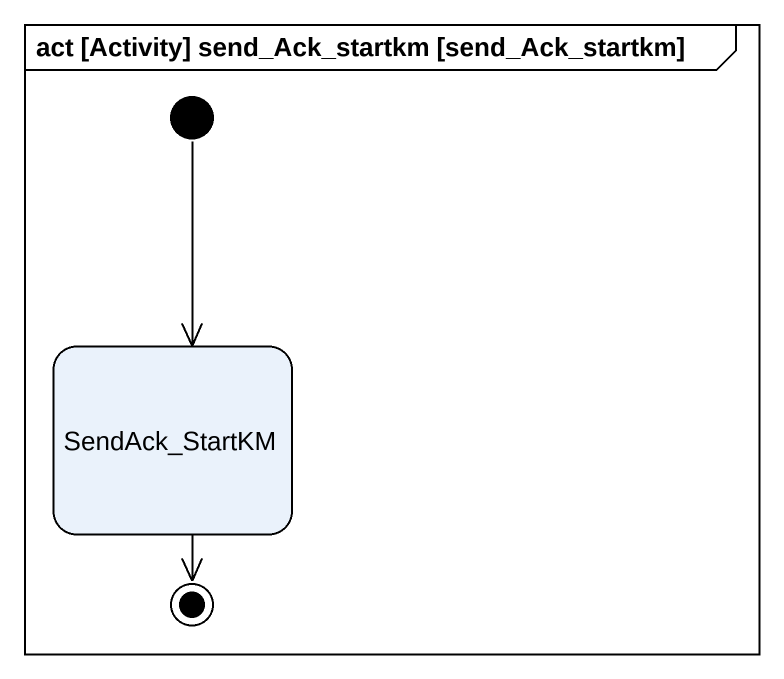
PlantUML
@startuml
mainframe act [Activity] send_Ack_startkm [send_Ack_startkm]
hide empty description
state SendAck_StartKM
[*] --> SendAck_StartKM
SendAck_StartKM --> [*]
@enduml
